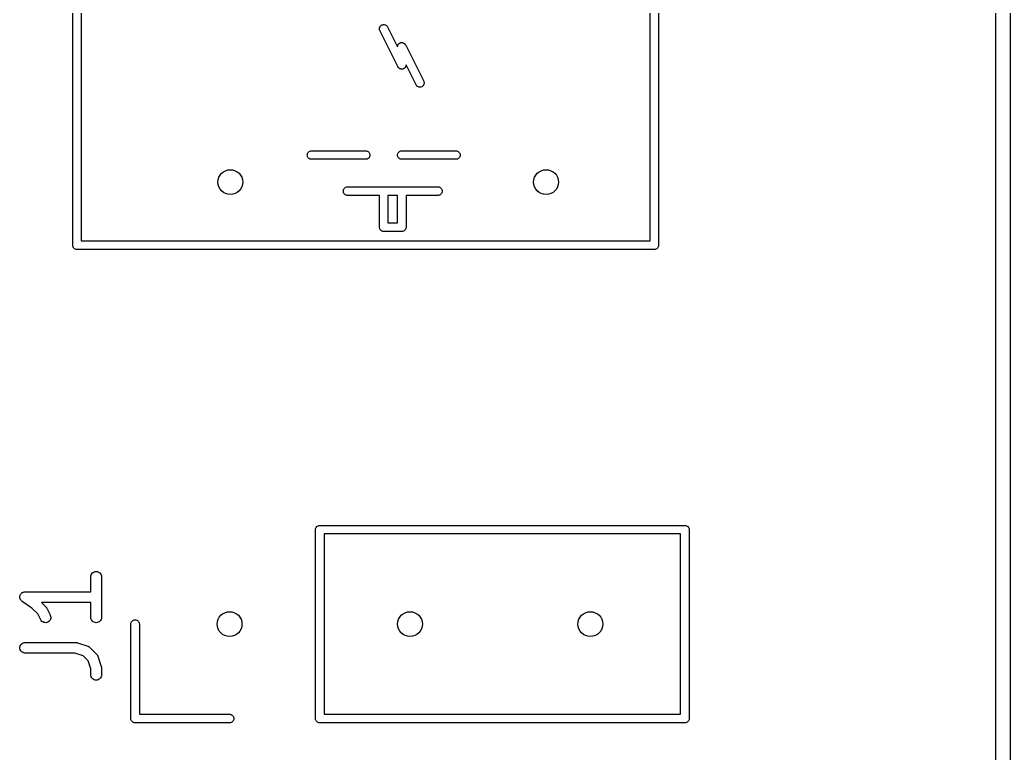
# Model space of a CAD drawing. Extents: x 17 to 176, y -177 to -9.
# Drawn here: x 161.64 to 175.58, y -155.49 to -145.16 of the extents above; entities that cross this region are included whole.
import ezdxf

# ---------------------------------------------------------------- set-up
doc = ezdxf.new("R2010")
doc.units = 0
doc.layers.add('BLACK', color=7, linetype='CONTINUOUS')

msp = doc.modelspace()

# ---------------------------------------------------------------- linework, layer by layer
at = {"layer": 'BLACK', "linetype": 'CONTINUOUS'}
for p, q in [((175.382, -176.017), (175.382, -52.2426)), ((175.582, -52.2359), (175.582, -176.027)), ((162.384, -148.331), (162.384, -139.955)), ((170.632, -139.955), (170.632, -148.331)), ((162.504, -140.012), (162.504, -148.274)), ((170.512, -148.274), (170.512, -140.203)), ((166.702, -145.278), (166.705, -145.267)), ((166.702, -145.29), (166.702, -145.278)), ((166.705, -145.267), (166.71, -145.256)), ((166.71, -145.256), (166.716, -145.246)), ((166.716, -145.246), (166.725, -145.238)), ((166.725, -145.238), (166.735, -145.232)), ((166.735, -145.232), (166.746, -145.228)), ((166.746, -145.228), (166.758, -145.226)), ((166.758, -145.226), (166.77, -145.226)), ((166.77, -145.226), (166.781, -145.229)), ((166.781, -145.229), (166.792, -145.234)), ((166.792, -145.234), (166.802, -145.24)), ((166.802, -145.24), (166.81, -145.249)), ((166.81, -145.249), (166.814, -145.257)), ((166.814, -145.257), (166.956, -145.54)), ((166.704, -145.302), (166.702, -145.29)), ((166.707, -145.31), (166.704, -145.302)), ((166.96, -145.816), (166.707, -145.31)), ((166.956, -145.532), (166.957, -145.53)), ((166.956, -145.536), (166.956, -145.532)), ((166.956, -145.537), (166.956, -145.536)), ((166.956, -145.539), (166.956, -145.537)), ((166.956, -145.54), (166.956, -145.539)), ((166.957, -145.528), (166.958, -145.525)), ((166.957, -145.53), (166.957, -145.528)), ((166.958, -145.525), (166.959, -145.521)), ((166.959, -145.521), (166.96, -145.519)), ((166.96, -145.517), (166.962, -145.514)), ((166.96, -145.519), (166.96, -145.517)), ((166.962, -145.514), (166.964, -145.51)), ((166.964, -145.51), (166.965, -145.508)), ((166.965, -145.508), (166.966, -145.507)), ((166.966, -145.507), (166.968, -145.504)), ((166.968, -145.504), (166.97, -145.5)), ((166.97, -145.5), (166.972, -145.499)), ((166.972, -145.499), (166.973, -145.497)), ((166.973, -145.497), (166.976, -145.495)), ((166.976, -145.495), (166.979, -145.492)), ((166.979, -145.492), (166.981, -145.491)), ((166.981, -145.491), (166.983, -145.49)), ((166.983, -145.49), (166.986, -145.488)), ((166.986, -145.488), (166.989, -145.486)), ((166.989, -145.486), (166.991, -145.485)), ((166.991, -145.485), (166.993, -145.484)), ((166.993, -145.484), (166.997, -145.483)), ((166.997, -145.483), (167, -145.482)), ((167, -145.482), (167.002, -145.481)), ((167.002, -145.481), (167.004, -145.481)), ((167.004, -145.481), (167.008, -145.48)), ((167.008, -145.48), (167.012, -145.48)), ((167.012, -145.48), (167.014, -145.48)), ((167.014, -145.48), (167.016, -145.48)), ((167.016, -145.48), (167.02, -145.48)), ((167.02, -145.48), (167.024, -145.48)), ((167.024, -145.48), (167.026, -145.481)), ((167.026, -145.481), (167.028, -145.481)), ((167.028, -145.481), (167.031, -145.482)), ((167.031, -145.482), (167.035, -145.483)), ((167.035, -145.483), (167.037, -145.484)), ((167.037, -145.484), (167.039, -145.484)), ((167.039, -145.484), (167.042, -145.486)), ((167.042, -145.486), (167.046, -145.488)), ((167.046, -145.488), (167.048, -145.489)), ((167.048, -145.489), (167.049, -145.49)), ((167.049, -145.49), (167.052, -145.492)), ((167.052, -145.492), (167.056, -145.494)), ((167.056, -145.494), (167.057, -145.496)), ((167.057, -145.496), (167.059, -145.497)), ((167.059, -145.497), (167.061, -145.5)), ((167.061, -145.5), (167.064, -145.503)), ((167.064, -145.503), (167.065, -145.505)), ((167.065, -145.505), (167.066, -145.507)), ((167.066, -145.507), (167.068, -145.51)), ((167.068, -145.51), (167.068, -145.511)), ((167.068, -145.511), (167.069, -145.512)), ((167.069, -145.512), (167.072, -145.517)), ((167.072, -145.517), (167.072, -145.518)), ((167.072, -145.518), (167.325, -146.024)), ((166.96, -145.817), (166.96, -145.816)), ((166.963, -145.822), (166.96, -145.817)), ((166.964, -145.823), (166.963, -145.822)), ((166.964, -145.824), (166.964, -145.823)), ((166.966, -145.827), (166.964, -145.824)), ((166.967, -145.829), (166.966, -145.827)), ((166.968, -145.831), (166.967, -145.829)), ((166.971, -145.834), (166.968, -145.831)), ((166.973, -145.837), (166.971, -145.834)), ((166.975, -145.838), (166.973, -145.837)), ((166.976, -145.84), (166.975, -145.838)), ((166.98, -145.842), (166.976, -145.84)), ((166.983, -145.844), (166.98, -145.842)), ((167.051, -145.843), (167.049, -145.844)), ((167.053, -145.842), (167.051, -145.843)), ((167.056, -145.839), (167.053, -145.842)), ((167.059, -145.837), (167.056, -145.839)), ((167.06, -145.835), (167.059, -145.837)), ((167.062, -145.834), (167.06, -145.835)), ((167.064, -145.83), (167.062, -145.834)), ((167.066, -145.827), (167.064, -145.83)), ((167.067, -145.826), (167.066, -145.827)), ((167.068, -145.824), (167.067, -145.826)), ((167.07, -145.82), (167.068, -145.824)), ((167.072, -145.817), (167.07, -145.82)), ((167.073, -145.813), (167.072, -145.815)), ((167.072, -145.815), (167.072, -145.817)), ((167.074, -145.809), (167.073, -145.813)), ((167.075, -145.806), (167.074, -145.809)), ((167.076, -145.802), (167.075, -145.804)), ((167.075, -145.804), (167.075, -145.806)), ((167.218, -146.077), (167.076, -145.794)), ((167.076, -145.794), (167.076, -145.795)), ((167.076, -145.795), (167.076, -145.797)), ((167.076, -145.797), (167.076, -145.798)), ((167.076, -145.798), (167.076, -145.802)), ((166.984, -145.845), (166.983, -145.844)), ((166.986, -145.846), (166.984, -145.845)), ((166.99, -145.848), (166.986, -145.846)), ((166.993, -145.85), (166.99, -145.848)), ((166.995, -145.85), (166.993, -145.85)), ((166.997, -145.851), (166.995, -145.85)), ((167.001, -145.852), (166.997, -145.851)), ((167.004, -145.853), (167.001, -145.852)), ((167.006, -145.853), (167.004, -145.853)), ((167.008, -145.854), (167.006, -145.853)), ((167.012, -145.854), (167.008, -145.854)), ((167.016, -145.854), (167.012, -145.854)), ((167.018, -145.854), (167.016, -145.854)), ((167.02, -145.854), (167.018, -145.854)), ((167.024, -145.854), (167.02, -145.854)), ((167.028, -145.853), (167.024, -145.854)), ((167.03, -145.853), (167.028, -145.853)), ((167.032, -145.852), (167.03, -145.853)), ((167.035, -145.851), (167.032, -145.852)), ((167.039, -145.85), (167.035, -145.851)), ((167.041, -145.849), (167.039, -145.85)), ((167.043, -145.848), (167.041, -145.849)), ((167.046, -145.846), (167.043, -145.848)), ((167.049, -145.844), (167.046, -145.846)), ((167.222, -146.085), (167.218, -146.077)), ((167.23, -146.094), (167.222, -146.085)), ((167.24, -146.1), (167.23, -146.094)), ((167.251, -146.105), (167.24, -146.1)), ((167.262, -146.108), (167.251, -146.105)), ((167.274, -146.108), (167.262, -146.108)), ((167.286, -146.106), (167.274, -146.108)), ((167.297, -146.102), (167.286, -146.106)), ((167.307, -146.096), (167.297, -146.102)), ((167.316, -146.088), (167.307, -146.096)), ((167.322, -146.078), (167.316, -146.088)), ((167.327, -146.067), (167.322, -146.078)), ((167.325, -146.024), (167.328, -146.032)), ((167.33, -146.056), (167.327, -146.067)), ((167.328, -146.032), (167.33, -146.044)), ((167.33, -146.044), (167.33, -146.056)), ((165.686, -147.064), (165.687, -147.052)), ((165.687, -147.076), (165.686, -147.064)), ((165.687, -147.052), (165.69, -147.041)), ((165.69, -147.087), (165.687, -147.076)), ((165.69, -147.041), (165.696, -147.031)), ((165.696, -147.097), (165.69, -147.087)), ((165.696, -147.031), (165.703, -147.021)), ((165.703, -147.107), (165.696, -147.097)), ((165.703, -147.021), (165.713, -147.014)), ((165.713, -147.014), (165.723, -147.008)), ((165.723, -147.008), (165.734, -147.005)), ((165.734, -147.005), (165.743, -147.004)), ((165.743, -147.004), (166.511, -147.004)), ((166.511, -147.004), (166.52, -147.005)), ((166.52, -147.005), (166.531, -147.008)), ((166.531, -147.008), (166.541, -147.014)), ((166.541, -147.014), (166.551, -147.021)), ((166.551, -147.021), (166.558, -147.031)), ((166.558, -147.097), (166.551, -147.107)), ((166.558, -147.031), (166.564, -147.041)), ((166.564, -147.087), (166.558, -147.097)), ((166.564, -147.041), (166.567, -147.052)), ((166.567, -147.076), (166.564, -147.087)), ((166.567, -147.052), (166.568, -147.064)), ((166.568, -147.064), (166.567, -147.076)), ((166.956, -147.064), (166.957, -147.052)), ((166.957, -147.076), (166.956, -147.064)), ((166.957, -147.052), (166.96, -147.041)), ((166.96, -147.087), (166.957, -147.076)), ((166.96, -147.041), (166.966, -147.031)), ((166.966, -147.097), (166.96, -147.087)), ((166.966, -147.031), (166.973, -147.021)), ((166.973, -147.107), (166.966, -147.097)), ((166.973, -147.021), (166.983, -147.014)), ((166.983, -147.014), (166.993, -147.008)), ((166.993, -147.008), (167.004, -147.005)), ((167.004, -147.005), (167.013, -147.004)), ((167.013, -147.004), (167.781, -147.004)), ((167.781, -147.004), (167.79, -147.005)), ((167.79, -147.005), (167.801, -147.008)), ((167.801, -147.008), (167.811, -147.014)), ((167.811, -147.014), (167.821, -147.021)), ((167.821, -147.021), (167.828, -147.031)), ((167.828, -147.097), (167.821, -147.107)), ((167.828, -147.031), (167.834, -147.041)), ((167.834, -147.087), (167.828, -147.097)), ((167.834, -147.041), (167.837, -147.052)), ((167.837, -147.076), (167.834, -147.087)), ((167.837, -147.052), (167.838, -147.064)), ((167.838, -147.064), (167.837, -147.076)), ((165.713, -147.114), (165.703, -147.107)), ((165.723, -147.12), (165.713, -147.114)), ((165.734, -147.123), (165.723, -147.12)), ((165.743, -147.124), (165.734, -147.123)), ((166.511, -147.124), (165.743, -147.124)), ((166.52, -147.123), (166.511, -147.124)), ((166.531, -147.12), (166.52, -147.123)), ((166.541, -147.114), (166.531, -147.12)), ((166.551, -147.107), (166.541, -147.114)), ((166.983, -147.114), (166.973, -147.107)), ((166.993, -147.12), (166.983, -147.114)), ((167.004, -147.123), (166.993, -147.12)), ((167.013, -147.124), (167.004, -147.123)), ((167.781, -147.124), (167.013, -147.124)), ((167.79, -147.123), (167.781, -147.124)), ((167.801, -147.12), (167.79, -147.123)), ((167.811, -147.114), (167.801, -147.12)), ((167.821, -147.107), (167.811, -147.114)), ((166.221, -147.522), (166.231, -147.516)), ((166.231, -147.516), (166.242, -147.513)), ((166.242, -147.513), (166.251, -147.512)), ((166.251, -147.512), (166.759, -147.512)), ((166.759, -147.512), (166.762, -147.512)), ((166.762, -147.512), (166.765, -147.512)), ((166.765, -147.512), (167.013, -147.512)), ((167.013, -147.512), (167.016, -147.512)), ((167.016, -147.512), (167.019, -147.512)), ((167.019, -147.512), (167.527, -147.512)), ((167.527, -147.512), (167.536, -147.513)), ((167.536, -147.513), (167.547, -147.516)), ((167.547, -147.516), (167.557, -147.522)), ((166.194, -147.572), (166.195, -147.56)), ((166.195, -147.584), (166.194, -147.572)), ((166.195, -147.56), (166.198, -147.549)), ((166.198, -147.595), (166.195, -147.584)), ((166.198, -147.549), (166.204, -147.539)), ((166.204, -147.605), (166.198, -147.595)), ((166.204, -147.539), (166.211, -147.529)), ((166.211, -147.615), (166.204, -147.605)), ((166.211, -147.529), (166.221, -147.522)), ((166.221, -147.622), (166.211, -147.615)), ((166.231, -147.628), (166.221, -147.622)), ((166.242, -147.631), (166.231, -147.628)), ((166.251, -147.632), (166.242, -147.631)), ((166.702, -147.632), (166.251, -147.632)), ((166.702, -148.077), (166.702, -147.632)), ((166.822, -147.632), (166.822, -148.02)), ((166.956, -147.632), (166.822, -147.632)), ((166.956, -148.02), (166.956, -147.632)), ((167.527, -147.632), (167.076, -147.632)), ((167.076, -147.632), (167.076, -148.077)), ((167.536, -147.631), (167.527, -147.632)), ((167.547, -147.628), (167.536, -147.631)), ((167.557, -147.622), (167.547, -147.628)), ((167.557, -147.522), (167.567, -147.529)), ((167.567, -147.615), (167.557, -147.622)), ((167.567, -147.529), (167.574, -147.539)), ((167.574, -147.605), (167.567, -147.615)), ((167.574, -147.539), (167.58, -147.549)), ((167.58, -147.595), (167.574, -147.605)), ((167.58, -147.549), (167.583, -147.56)), ((167.583, -147.584), (167.58, -147.595)), ((167.583, -147.56), (167.584, -147.572)), ((167.584, -147.572), (167.583, -147.584)), ((166.822, -148.02), (166.956, -148.02)), ((166.702, -148.08), (166.702, -148.077)), ((166.703, -148.092), (166.702, -148.08)), ((166.706, -148.103), (166.703, -148.092)), ((166.712, -148.113), (166.706, -148.103)), ((166.719, -148.123), (166.712, -148.113)), ((166.712, -148.113), (166.712, -148.113)), ((166.729, -148.13), (166.719, -148.123)), ((166.739, -148.136), (166.729, -148.13)), ((166.75, -148.139), (166.739, -148.136)), ((166.762, -148.14), (166.75, -148.139)), ((166.765, -148.14), (166.762, -148.14)), ((167.013, -148.14), (166.765, -148.14)), ((167.016, -148.14), (167.013, -148.14)), ((167.028, -148.139), (167.016, -148.14)), ((167.039, -148.136), (167.028, -148.139)), ((167.049, -148.13), (167.039, -148.136)), ((167.059, -148.123), (167.049, -148.13)), ((167.066, -148.113), (167.059, -148.123)), ((167.072, -148.103), (167.066, -148.113)), ((167.075, -148.092), (167.072, -148.103)), ((167.076, -148.083), (167.075, -148.092)), ((167.076, -148.077), (167.076, -148.08)), ((167.076, -148.08), (167.076, -148.083)), ((167.076, -148.083), (167.076, -148.083)), ((162.384, -148.334), (162.384, -148.331)), ((162.385, -148.346), (162.384, -148.334)), ((162.388, -148.357), (162.385, -148.346)), ((162.504, -148.274), (170.512, -148.274)), ((170.631, -148.346), (170.628, -148.357)), ((170.632, -148.337), (170.631, -148.346)), ((170.632, -148.331), (170.632, -148.334)), ((170.632, -148.334), (170.632, -148.337)), ((170.632, -148.337), (170.632, -148.337)), ((162.392, -148.364), (162.388, -148.357)), ((162.394, -148.367), (162.392, -148.364)), ((162.401, -148.377), (162.394, -148.367)), ((162.411, -148.384), (162.401, -148.377)), ((162.421, -148.39), (162.411, -148.384)), ((162.432, -148.393), (162.421, -148.39)), ((162.444, -148.394), (162.432, -148.393)), ((162.447, -148.394), (162.444, -148.394)), ((170.569, -148.394), (162.447, -148.394)), ((170.572, -148.394), (170.569, -148.394)), ((170.584, -148.393), (170.572, -148.394)), ((170.595, -148.39), (170.584, -148.393)), ((170.605, -148.384), (170.595, -148.39)), ((170.615, -148.377), (170.605, -148.384)), ((170.622, -148.367), (170.615, -148.377)), ((170.628, -148.357), (170.622, -148.367)), ((165.802, -152.34), (165.803, -152.328)), ((165.802, -152.343), (165.802, -152.34)), ((165.802, -154.997), (165.802, -152.343)), ((165.803, -152.328), (165.806, -152.317)), ((165.806, -152.317), (165.812, -152.307)), ((165.812, -152.307), (165.819, -152.297)), ((165.819, -152.297), (165.829, -152.29)), ((165.829, -152.29), (165.839, -152.284)), ((165.839, -152.284), (165.85, -152.281)), ((165.85, -152.281), (165.859, -152.28)), ((165.859, -152.28), (165.859, -152.28)), ((165.859, -152.28), (165.862, -152.28)), ((165.862, -152.28), (165.865, -152.28)), ((165.865, -152.28), (170.999, -152.28)), ((170.999, -152.28), (171.002, -152.28)), ((171.002, -152.28), (171.005, -152.28)), ((171.005, -152.28), (171.014, -152.281)), ((171.014, -152.281), (171.025, -152.284)), ((171.025, -152.284), (171.035, -152.29)), ((171.035, -152.29), (171.045, -152.297)), ((171.045, -152.297), (171.052, -152.307)), ((171.052, -152.307), (171.058, -152.317)), ((171.058, -152.317), (171.061, -152.328)), ((171.061, -152.328), (171.062, -152.34)), ((171.062, -152.34), (171.062, -152.343)), ((171.062, -152.343), (171.062, -154.997)), ((165.922, -152.4), (165.922, -154.94)), ((170.942, -152.4), (165.922, -152.4)), ((170.942, -154.94), (170.942, -152.4)), ((162.652, -152.961), (162.662, -152.95)), ((162.662, -152.95), (162.673, -152.941)), ((162.673, -152.941), (162.686, -152.934)), ((162.686, -152.934), (162.7, -152.93)), ((162.7, -152.93), (162.715, -152.928)), ((162.715, -152.928), (162.729, -152.93)), ((162.729, -152.93), (162.743, -152.934)), ((162.743, -152.934), (162.756, -152.941)), ((162.756, -152.941), (162.768, -152.95)), ((162.768, -152.95), (162.777, -152.962)), ((162.639, -153.002), (162.641, -152.988)), ((162.639, -153.003), (162.639, -153.002)), ((162.639, -153.214), (162.639, -153.003)), ((162.641, -152.988), (162.645, -152.974)), ((162.645, -152.974), (162.652, -152.961)), ((162.777, -152.962), (162.784, -152.975)), ((162.784, -152.975), (162.788, -152.989)), ((162.788, -152.989), (162.789, -153.003)), ((162.789, -153.003), (162.789, -153.575)), ((161.662, -153.236), (161.667, -153.231)), ((161.667, -153.231), (161.673, -153.227)), ((161.673, -153.227), (161.68, -153.223)), ((161.673, -153.227), (161.673, -153.227)), ((161.673, -153.227), (161.673, -153.227)), ((161.68, -153.223), (161.686, -153.22)), ((161.686, -153.22), (161.693, -153.218)), ((161.686, -153.22), (161.686, -153.22)), ((161.686, -153.22), (161.686, -153.22)), ((161.693, -153.218), (161.7, -153.215)), ((161.7, -153.215), (161.7, -153.215)), ((161.7, -153.215), (161.7, -153.215)), ((161.7, -153.215), (161.707, -153.215)), ((161.707, -153.215), (161.714, -153.214)), ((161.714, -153.214), (162.639, -153.214)), ((161.639, -153.288), (161.64, -153.281)), ((161.639, -153.289), (161.639, -153.288)), ((161.639, -153.288), (161.639, -153.288)), ((161.64, -153.296), (161.639, -153.289)), ((161.64, -153.281), (161.641, -153.274)), ((161.641, -153.303), (161.64, -153.296)), ((161.641, -153.274), (161.643, -153.267)), ((161.641, -153.274), (161.641, -153.274)), ((161.641, -153.274), (161.641, -153.274)), ((161.643, -153.31), (161.641, -153.303)), ((161.641, -153.303), (161.641, -153.303)), ((161.641, -153.303), (161.641, -153.303)), ((161.643, -153.267), (161.645, -153.26)), ((161.645, -153.317), (161.643, -153.31)), ((161.645, -153.26), (161.649, -153.253)), ((161.645, -153.26), (161.645, -153.26)), ((161.645, -153.26), (161.645, -153.26)), ((161.648, -153.323), (161.645, -153.317)), ((161.645, -153.317), (161.645, -153.317)), ((161.645, -153.317), (161.645, -153.317)), ((161.652, -153.33), (161.648, -153.323)), ((161.649, -153.253), (161.652, -153.247)), ((161.652, -153.247), (161.657, -153.241)), ((161.652, -153.247), (161.652, -153.247)), ((161.652, -153.247), (161.652, -153.247)), ((161.656, -153.336), (161.652, -153.33)), ((161.652, -153.33), (161.652, -153.33)), ((161.652, -153.33), (161.652, -153.33)), ((161.661, -153.341), (161.656, -153.336)), ((161.657, -153.241), (161.662, -153.236)), ((161.661, -153.342), (161.661, -153.341)), ((161.661, -153.341), (161.661, -153.341)), ((161.666, -153.346), (161.661, -153.342)), ((161.662, -153.236), (161.662, -153.236)), ((161.662, -153.236), (161.662, -153.236)), ((161.672, -153.351), (161.666, -153.346)), ((161.673, -153.351), (161.672, -153.351)), ((161.672, -153.351), (161.672, -153.351)), ((161.672, -153.351), (161.672, -153.351)), ((161.672, -153.351), (161.672, -153.351)), ((161.809, -153.443), (161.673, -153.351)), ((162.639, -153.364), (161.943, -153.364)), ((161.943, -153.364), (162.006, -153.426)), ((162.639, -153.575), (162.639, -153.364)), ((161.891, -153.524), (161.809, -153.443)), ((162.006, -153.426), (162.006, -153.427)), ((162.006, -153.427), (162.009, -153.431)), ((162.009, -153.431), (162.012, -153.434)), ((162.012, -153.434), (162.013, -153.436)), ((162.013, -153.436), (162.015, -153.439)), ((162.015, -153.439), (162.017, -153.442)), ((162.017, -153.442), (162.02, -153.446)), ((162.02, -153.446), (162.067, -153.541)), ((161.933, -153.608), (161.891, -153.524)), ((161.941, -153.621), (161.933, -153.608)), ((161.951, -153.631), (161.941, -153.621)), ((161.963, -153.64), (161.951, -153.631)), ((161.976, -153.646), (161.963, -153.64)), ((161.99, -153.649), (161.976, -153.646)), ((162.005, -153.65), (161.99, -153.649)), ((162.019, -153.647), (162.005, -153.65)), ((162.033, -153.642), (162.019, -153.647)), ((162.046, -153.634), (162.033, -153.642)), ((162.056, -153.624), (162.046, -153.634)), ((162.065, -153.613), (162.056, -153.624)), ((162.071, -153.599), (162.065, -153.613)), ((162.067, -153.541), (162.068, -153.542)), ((162.068, -153.542), (162.073, -153.556)), ((162.074, -153.585), (162.071, -153.599)), ((162.073, -153.556), (162.075, -153.57)), ((162.075, -153.57), (162.074, -153.585)), ((162.641, -153.589), (162.639, -153.575)), ((162.645, -153.603), (162.641, -153.589)), ((162.652, -153.616), (162.645, -153.603)), ((162.661, -153.628), (162.652, -153.616)), ((162.672, -153.637), (162.661, -153.628)), ((162.685, -153.644), (162.672, -153.637)), ((162.699, -153.648), (162.685, -153.644)), ((162.714, -153.65), (162.699, -153.648)), ((162.728, -153.648), (162.714, -153.65)), ((162.742, -153.644), (162.728, -153.648)), ((162.755, -153.638), (162.742, -153.644)), ((162.767, -153.628), (162.755, -153.638)), ((162.776, -153.617), (162.767, -153.628)), ((162.783, -153.604), (162.776, -153.617)), ((162.788, -153.59), (162.783, -153.604)), ((162.789, -153.576), (162.788, -153.59)), ((162.789, -153.575), (162.789, -153.576)), ((163.203, -153.658), (163.206, -153.647)), ((163.206, -153.647), (163.212, -153.637)), ((163.212, -153.637), (163.219, -153.627)), ((163.219, -153.627), (163.229, -153.62)), ((163.229, -153.62), (163.239, -153.614)), ((163.239, -153.614), (163.25, -153.611)), ((163.25, -153.611), (163.262, -153.61)), ((163.262, -153.61), (163.274, -153.611)), ((163.274, -153.611), (163.285, -153.614)), ((163.285, -153.614), (163.295, -153.62)), ((163.295, -153.62), (163.305, -153.627)), ((163.305, -153.627), (163.312, -153.637)), ((163.312, -153.637), (163.318, -153.647)), ((163.318, -153.647), (163.321, -153.658)), ((163.202, -153.667), (163.203, -153.658)), ((163.202, -154.997), (163.202, -153.667)), ((163.321, -153.658), (163.322, -153.667)), ((163.322, -153.667), (163.322, -154.94)), ((161.686, -153.934), (161.7, -153.93)), ((161.7, -153.93), (161.714, -153.928)), ((161.714, -153.928), (162.429, -153.928)), ((162.429, -153.928), (162.43, -153.928)), ((162.43, -153.928), (162.434, -153.929)), ((162.434, -153.929), (162.438, -153.929)), ((162.438, -153.929), (162.441, -153.93)), ((162.441, -153.93), (162.444, -153.93)), ((162.444, -153.93), (162.448, -153.931)), ((161.639, -154.003), (161.641, -153.988)), ((161.641, -154.017), (161.639, -154.003)), ((161.641, -153.988), (161.645, -153.974)), ((161.645, -154.031), (161.641, -154.017)), ((161.645, -153.974), (161.652, -153.961)), ((161.652, -154.044), (161.645, -154.031)), ((161.652, -153.961), (161.662, -153.95)), ((161.661, -154.056), (161.652, -154.044)), ((161.672, -154.065), (161.661, -154.056)), ((161.662, -153.95), (161.673, -153.941)), ((161.685, -154.072), (161.672, -154.065)), ((161.673, -153.941), (161.686, -153.934)), ((162.448, -153.931), (162.452, -153.932)), ((162.452, -153.932), (162.595, -153.98)), ((162.595, -153.98), (162.596, -153.98)), ((162.596, -153.98), (162.598, -153.981)), ((162.598, -153.981), (162.6, -153.982)), ((162.6, -153.982), (162.605, -153.984)), ((162.605, -153.984), (162.61, -153.986)), ((162.61, -153.986), (162.611, -153.988)), ((162.611, -153.988), (162.613, -153.989)), ((162.613, -153.989), (162.617, -153.992)), ((162.617, -153.992), (162.621, -153.995)), ((162.621, -153.995), (162.623, -153.997)), ((162.623, -153.997), (162.625, -153.998)), ((162.625, -153.998), (162.72, -154.093)), ((161.699, -154.077), (161.685, -154.072)), ((161.713, -154.078), (161.699, -154.077)), ((161.714, -154.078), (161.713, -154.078)), ((162.416, -154.078), (161.714, -154.078)), ((162.531, -154.117), (162.416, -154.078)), ((162.601, -154.187), (162.531, -154.117)), ((162.639, -154.301), (162.601, -154.187)), ((162.72, -154.093), (162.721, -154.094)), ((162.721, -154.094), (162.722, -154.096)), ((162.722, -154.096), (162.724, -154.097)), ((162.724, -154.097), (162.726, -154.101)), ((162.726, -154.101), (162.73, -154.105)), ((162.73, -154.105), (162.731, -154.107)), ((162.731, -154.107), (162.732, -154.109)), ((162.732, -154.109), (162.734, -154.114)), ((162.734, -154.114), (162.736, -154.118)), ((162.736, -154.118), (162.737, -154.12)), ((162.737, -154.12), (162.738, -154.122)), ((162.738, -154.122), (162.786, -154.265)), ((162.639, -154.384), (162.639, -154.301)), ((162.786, -154.265), (162.786, -154.266)), ((162.786, -154.266), (162.787, -154.27)), ((162.787, -154.27), (162.788, -154.274)), ((162.788, -154.274), (162.788, -154.278)), ((162.788, -154.278), (162.789, -154.281)), ((162.789, -154.281), (162.789, -154.285)), ((162.789, -154.285), (162.789, -154.289)), ((162.789, -154.289), (162.789, -154.384)), ((162.641, -154.399), (162.639, -154.384)), ((162.645, -154.413), (162.641, -154.399)), ((162.652, -154.426), (162.645, -154.413)), ((162.661, -154.437), (162.652, -154.426)), ((162.672, -154.446), (162.661, -154.437)), ((162.685, -154.453), (162.672, -154.446)), ((162.699, -154.458), (162.685, -154.453)), ((162.714, -154.459), (162.699, -154.458)), ((162.728, -154.458), (162.714, -154.459)), ((162.742, -154.454), (162.728, -154.458)), ((162.755, -154.447), (162.742, -154.454)), ((162.767, -154.438), (162.755, -154.447)), ((162.776, -154.427), (162.767, -154.438)), ((162.783, -154.414), (162.776, -154.427)), ((162.788, -154.4), (162.783, -154.414)), ((162.789, -154.385), (162.788, -154.4)), ((162.789, -154.384), (162.789, -154.385)), ((163.202, -155), (163.202, -154.997)), ((163.203, -155.012), (163.202, -155)), ((163.206, -155.023), (163.203, -155.012)), ((163.212, -155.033), (163.206, -155.023)), ((163.219, -155.043), (163.212, -155.033)), ((163.229, -155.05), (163.219, -155.043)), ((163.322, -154.94), (164.595, -154.94)), ((164.595, -154.94), (164.604, -154.941)), ((164.604, -154.941), (164.615, -154.944)), ((164.615, -154.944), (164.625, -154.95)), ((164.625, -154.95), (164.635, -154.957)), ((164.635, -155.043), (164.625, -155.05)), ((164.635, -154.957), (164.642, -154.967)), ((164.642, -155.033), (164.635, -155.043)), ((164.642, -154.967), (164.648, -154.977)), ((164.648, -155.023), (164.642, -155.033)), ((164.648, -154.977), (164.651, -154.988)), ((164.651, -155.012), (164.648, -155.023)), ((164.651, -154.988), (164.652, -155)), ((164.652, -155), (164.651, -155.012)), ((165.802, -155), (165.802, -154.997)), ((165.803, -155.012), (165.802, -155)), ((165.806, -155.023), (165.803, -155.012)), ((165.812, -155.033), (165.806, -155.023)), ((165.819, -155.043), (165.812, -155.033)), ((165.829, -155.05), (165.819, -155.043)), ((165.922, -154.94), (170.942, -154.94)), ((171.045, -155.043), (171.035, -155.05)), ((171.052, -155.033), (171.045, -155.043)), ((171.058, -155.023), (171.052, -155.033)), ((171.061, -155.012), (171.058, -155.023)), ((171.062, -155), (171.061, -155.012)), ((171.062, -154.997), (171.062, -155)), ((163.239, -155.056), (163.229, -155.05)), ((163.25, -155.059), (163.239, -155.056)), ((163.262, -155.06), (163.25, -155.059)), ((163.265, -155.06), (163.262, -155.06)), ((164.595, -155.06), (163.265, -155.06)), ((164.604, -155.059), (164.595, -155.06)), ((164.615, -155.056), (164.604, -155.059)), ((164.625, -155.05), (164.615, -155.056)), ((165.839, -155.056), (165.829, -155.05)), ((165.85, -155.059), (165.839, -155.056)), ((165.862, -155.06), (165.85, -155.059)), ((165.865, -155.06), (165.862, -155.06)), ((170.999, -155.06), (165.865, -155.06)), ((171.002, -155.06), (170.999, -155.06)), ((171.005, -155.06), (171.002, -155.06)), ((171.014, -155.059), (171.005, -155.06)), ((171.005, -155.06), (171.005, -155.06)), ((171.025, -155.056), (171.014, -155.059)), ((171.035, -155.05), (171.025, -155.056))]:
    msp.add_line(p, q, dxfattribs=at)
at = {"layer": 'BLACK'}
for centre in [(164.603, -147.445), (164.603, -147.445), (169.048, -147.445), (169.048, -147.445), (164.592, -153.67), (164.592, -153.67), (167.132, -153.67), (167.132, -153.67), (169.672, -153.67), (169.672, -153.67)]:
    msp.add_circle(centre, 0.175, dxfattribs=at)

doc.saveas('drawing.dxf')
